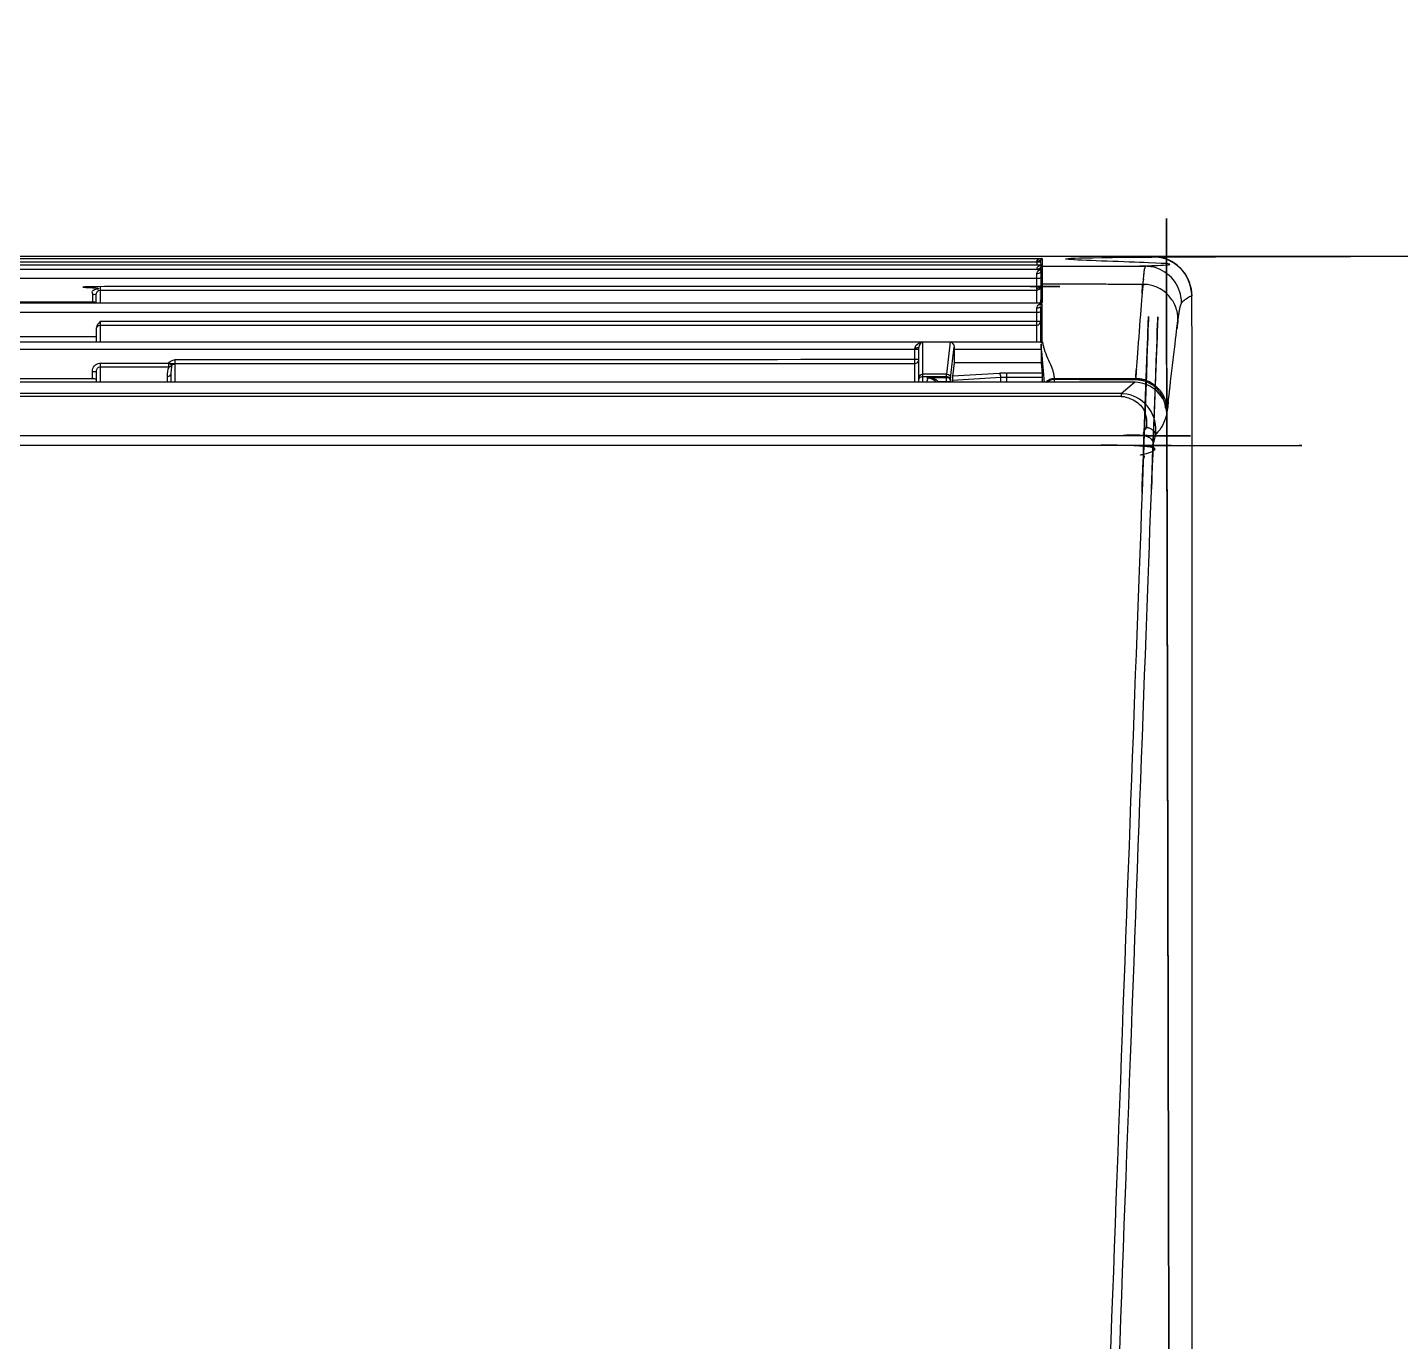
# Model space of a CAD drawing. Header units: millimetres. Extents: x 1291 to 5660, y 748 to 2981.
# Drawn here: x 5046.1 to 5220.9, y 2813.6 to 2980.9 of the extents above; entities that cross this region are included whole.
import ezdxf

# ---------------------------------------------------------------- set-up
doc = ezdxf.new("R2010")
doc.units = ezdxf.units.MM

msp = doc.modelspace()

# ---------------------------------------------------------------- linework, layer by layer
for p, q in [((5055.41, 2947.91), (5055.41, 2945.81)), ((5175.1, 2945.8), (4393.75, 2945.81)), ((5174.61, 2940.87), (5174.61, 2945.14)), ((5175.15, 2945.57), (5175.12, 2945.46)), ((5055.41, 2943.45), (5055.41, 2940.87)), ((5055.41, 2938.15), (5055.41, 2935.7))]:
    msp.add_line(p, q)
msp.add_lwpolyline([(5194.32, 2947.15), (5194.33, 2946.74), (5194.33, 2946.97, 0.38183), (5189.58, 2951.73), (5189.31, 2951.73), (5189.71, 2951.72, -0.362796)], format="xyb", close=True)
for points in [[(4393.51, 2950.14), (4393.51, 2951.49), (5175.31, 2951.49), (5175.31, 2945.89)], [(5175.31, 2950.62), (4393.56, 2950.64), (4393.54, 2950.64)], [(5174.61, 2950.1), (5174.61, 2950.11)], [(5174.92, 2950.54), (5174.92, 2950.54), (5174.93, 2950.54)], [(5174.94, 2950.55), (5174.94, 2950.55)], [(5174.98, 2950.57), (5174.99, 2950.59), (5175, 2950.59)], [(5175.01, 2950.59), (5175.01, 2950.6), (5175.02, 2950.6)], [(5175.02, 2950.6), (5175.03, 2950.61)], [(5175.09, 2950.63), (5175.1, 2950.63)], [(5175.12, 2950.47), (5175.12, 2950.46)], [(5175.13, 2950.5), (5175.13, 2950.49)], [(5175.15, 2951.38), (5175.14, 2951.37)], [(5175.15, 2950.11), (5175.14, 2950.11)], [(5175.15, 2951.4), (5175.15, 2951.39)], [(5175.16, 2950.63), (5175.15, 2950.63)], [(5175.16, 2950.54), (5175.15, 2950.53)], [(5175.15, 2950.09), (5175.16, 2950.08)], [(5175.17, 2951.42), (5175.17, 2951.41), (5175.16, 2951.41), (5175.16, 2951.4)], [(5175.17, 2949.99), (5175.17, 2949.98), (5175.16, 2949.98)], [(5175.18, 2951.43), (5175.17, 2951.43)], [(5175.18, 2950.07), (5175.19, 2950.06)], [(5175.24, 2950.12), (5175.24, 2950.12), (5175.2, 2950.02), (5175.19, 2950.02), (5175.19, 2950)], [(5175.19, 2950.09), (5175.2, 2950.09)], [(5175.19, 2950.05), (5175.2, 2950.05), (5175.2, 2950.02), (5175.21, 2950.03), (5175.22, 2950.04), (5175.24, 2950.05)], [(5175.23, 2950.09), (5175.24, 2950.08)], [(5175.24, 2950.13), (5175.24, 2950.13)], [(5175.27, 2950.13), (5175.27, 2950.13), (5175.27, 2950.13), (5175.26, 2950.12)], [(5175.26, 2950.05), (5175.28, 2950.06)], [(5175.27, 2951.49), (5175.31, 2951.49), (5175.3, 2951.49)], [(5175.29, 2950.64), (5175.29, 2950.65)], [(5175.29, 2950.06), (5175.31, 2950.06)], [(5188.36, 2950.28), (5188.35, 2950.27), (5188.35, 2950.23), (5188.34, 2950.21), (5188.34, 2950.2)], [(5188.34, 2950.18), (5188.34, 2950.16)], [(5188.37, 2950.32), (5188.37, 2950.31), (5188.36, 2950.29)], [(5188.4, 2950.42), (5188.4, 2950.41), (5188.4, 2950.41), (5188.39, 2950.38), (5188.39, 2950.38), (5188.38, 2950.37), (5188.38, 2950.36)], [(5188.42, 2950.45), (5188.42, 2950.45)], [(5174.61, 2945.81), (5174.61, 2949.53)], [(5175.13, 2949.89), (5175.12, 2949.88), (5175.12, 2949.86), (5175.11, 2949.77), (5175.12, 2949.81), (5175.12, 2947.98), (5175.13, 2945.85)], [(5175.11, 2949), (5175.12, 2949)], [(5175.16, 2949.97), (5175.15, 2949.96), (5175.15, 2949.95), (5175.14, 2949.94), (5175.14, 2949.93)], [(5054.41, 2946.89), (5054.41, 2945.96)], [(5194.41, 2751.44), (5194.41, 2938.96), (5194.33, 2946.74)], [(4393.67, 2940.87), (5175.3, 2940.86), (5175.31, 2940.85), (5175.31, 2945.7), (5175.31, 2945.7), (5175.3, 2945.71), (5175.29, 2945.71), (5175.29, 2945.72), (5175.28, 2945.72)], [(5174.94, 2945.81), (5174.98, 2945.84)], [(5174.94, 2945.65), (5174.94, 2945.65)], [(5174.98, 2945.68), (5174.96, 2945.68), (5174.96, 2945.67)], [(5174.99, 2945.69), (5174.98, 2945.69)], [(5175.08, 2945.8), (5175.08, 2945.81)], [(5175.1, 2945.81), (5175.08, 2945.81)], [(5175.15, 2945.82), (5175.13, 2945.82), (5175.12, 2945.81)], [(5175.13, 2945.49), (5175.12, 2945.47)], [(5175.13, 2945.52), (5175.13, 2945.51)], [(5175.14, 2945.78), (5175.15, 2945.77), (5175.15, 2945.76), (5175.16, 2945.76)], [(5175.15, 2945.56), (5175.15, 2945.55), (5175.14, 2945.53)], [(5175.16, 2945.6), (5175.16, 2945.58)], [(5175.17, 2945.75), (5175.17, 2945.75)], [(5175.19, 2945.65), (5175.19, 2945.64), (5175.17, 2945.63), (5175.17, 2945.62), (5175.17, 2945.61)], [(5175.18, 2945.84), (5175.19, 2945.85)], [(5175.19, 2945.87), (5175.19, 2945.87), (5175.31, 2945.9)], [(5175.2, 2945.87), (5175.2, 2945.85), (5175.19, 2945.85)], [(5175.23, 2945.75), (5175.21, 2945.75), (5175.2, 2945.76), (5175.19, 2945.76)], [(5175.26, 2945.9), (5175.24, 2945.89), (5175.23, 2945.89), (5175.21, 2945.88)], [(5175.24, 2945.74), (5175.24, 2945.75)], [(5175.09, 2944.68), (5175.1, 2944.69), (5175.11, 2944.69)], [(5175.11, 2944.7), (5175.12, 2944.7)], [(4409.33, 2939.94), (4409.36, 2939.94), (5159.38, 2939.93), (5159.41, 2939.94)], [(5159.11, 2935.7), (5159.11, 2940.04)], [(5159.23, 2939.93), (5159.26, 2939.93)], [(5159.47, 2939.94), (5159.49, 2939.94), (5159.52, 2939.94), (5159.54, 2939.95)], [(5159.59, 2939.95), (5159.6, 2939.96), (5159.61, 2939.96)], [(5159.61, 2935.7), (5159.61, 2940.14)], [(5163.6, 2940.88), (5163.14, 2936.76), (5160.12, 2936.76)], [(5163.64, 2936.24), (5164.08, 2940.22)], [(5164.08, 2939.91), (5175.15, 2939.91)], [(5175.16, 2940.63), (5175.15, 2940.63)], [(5175.16, 2940.66), (5175.16, 2940.66), (5175.16, 2940.65)], [(5175.2, 2940.73), (5175.19, 2940.73), (5175.19, 2940.73), (5175.19, 2940.71), (5175.18, 2940.71)], [(5175.18, 2940.71), (5175.18, 2940.7)], [(5175.21, 2940.74), (5175.2, 2940.74)], [(5175.22, 2940.77), (5175.22, 2940.77)], [(5175.26, 2940.81), (5175.26, 2940.81)], [(5175.3, 2940.84), (5175.3, 2940.84), (5175.29, 2940.84)], [(5175.33, 2940.85), (5175.31, 2940.85)], [(5175.15, 2938.18), (5175.3, 2936.85), (5175.3, 2936.78), (5175.3, 2936.74), (5175.3, 2935.7)], [(5054.85, 2936.12), (5054.88, 2936.11), (5054.89, 2936.1), (5054.9, 2936.09), (5054.91, 2936.08)], [(5054.91, 2937.11), (5054.91, 2935.7)], [(5163.63, 2935.74), (5163.62, 2935.95), (5163.63, 2935.99), (5163.63, 2936.17), (5163.64, 2936.19)], [(5163.63, 2936.12), (5163.63, 2936.14)], [(5175.3, 2936.88), (5170.75, 2936.88), (5170.74, 2936.38), (5170.74, 2935.7)], [(5176.84, 2936.3), (5176.84, 2936.29), (5176.84, 2935.7)], [(5176.84, 2936.26), (5176.85, 2936.25)], [(5187.31, 2936.21), (5187.33, 2936.21)], [(5185.37, 2934.26), (5185.37, 2933.9), (4383.46, 2933.9), (4383.46, 2934.26)], [(5162.1, 2935.77), (5162.09, 2935.77), (5162.05, 2935.74)], [(5162.13, 2935.75), (5162.12, 2935.75), (5162.12, 2935.75), (5162.12, 2935.76), (5162.1, 2935.76)], [(5162.14, 2935.74), (5162.13, 2935.74)], [(5175.3, 2935.89), (5175.3, 2935.96)], [(5175.91, 2935.74), (5175.91, 2935.74), (5175.93, 2935.75), (5175.93, 2935.76), (5175.94, 2935.76), (5175.95, 2935.77), (5175.96, 2935.78), (5175.96, 2935.79)], [(5185.37, 2934.27), (5187.05, 2935.71)], [(5191.17, 2931.6), (5191.16, 2931.59)], [(5191.16, 2931.57), (5191.16, 2931.57)], [(5191.18, 2932), (5191.17, 2932)], [(5191.2, 2932), (5191.19, 2932), (5191.18, 2932)], [(5191.64, 2734.22), (5191.21, 2932.01)]]:
    msp.add_lwpolyline(points)
for points in [[(5174.66, 2948.96, 0.04982), (5175.1, 2948.99), (5175.11, 2948.99)], [(5175.05, 2945.81, 0.186677), (5175.11, 2946.15), (5175.12, 2946.19)], [(5174.96, 2944.67), (5174.99, 2944.67, -0.05488), (5175.09, 2944.68)], [(5175.58, 2935.7), (5175.54, 2936.17, 0.002129), (5175.19, 2940.14), (5175.15, 2940.56), (5175.15, 2940.51), (5175.15, 2938.18), (5164.08, 2938.18), (5163.89, 2936.47), (5163.89, 2936.12), (5163.88, 2936.05)], [(4963.31, 2936.19), (5054.53, 2936.18), (5054.46, 2936.19), (5054.41, 2936.19), (5054.41, 2937.09), (5054.56, 2937.09, 0.008588), (5054.89, 2937.1), (5054.91, 2937.11)], [(5163.12, 2935.74), (5163.12, 2935.77), (5163.11, 2936.29), (5161.31, 2936.29), (5161.24, 2936.29, 0.019476), (5160.69, 2936.25), (5160.62, 2936.24), (5160.76, 2936.23), (5160.58, 2935.74)], [(5163.88, 2935.96), (5163.89, 2935.93), (5163.88, 2935.7), (5163.88, 2935.98), (5170.04, 2936.35), (5170.11, 2936.35, 0.000339), (5170.53, 2936.38), (5175.3, 2936.38)], [(5186.69, 2690.08), (5186.7, 2690.06), (5187.43, 2690.11, 0.33268), (5191.64, 2694.39), (5191.67, 2695.15), (5191.69, 2695.12), (5191.17, 2931.69)]]:
    msp.add_lwpolyline(points, format="xyb")
msp.add_arc((5175.32, 2949.95), 0.197, 90.5355, 127.4054)
for points, weights, knots in [([(5191.16, 2931.58), (5191.16, 2931.42), (5191.16, 2931.26), (5191.16, 2931.11), (5191.33, 2852.78), (5191.5, 2774.45), (5191.66, 2696.12), (5191.67, 2695.8), (5191.67, 2695.47), (5191.67, 2695.15), (5191.66, 2695.02), (5191.66, 2694.88), (5191.65, 2694.75), (5191.49, 2692.31), (5189.55, 2690.29), (5187.1, 2690.1), (5186.96, 2690.09), (5186.83, 2690.08), (5186.69, 2690.08), (5157.21, 2690.08), (5127.73, 2690.08), (5098.24, 2690.08), (5098.24, 2690.07), (5098.23, 2690.07), (5098.22, 2690.06)], [1, 1, 1, 1, 0.999999998341, 0.999999998341, 1, 1, 1, 1, 1, 1, 1, 1, 1, 1, 1, 1, 1, 1, 1, 1, 1, 1, 1], [0, 0, 0, 0, 1, 1, 1, 1.000141, 1.000141, 1.000141, 2.000141, 2.000141, 2.000141, 3.000141, 3.000141, 3.000141, 4.000141, 4.000141, 4.000141, 5.000141, 5.000141, 5.000141, 6.000141, 6.000141, 6.000141, 7.000141, 7.000141, 7.000141, 7.000141]), ([(4380.6, 2927.7), (4649.81, 2927.7), (4919.01, 2927.7), (5188.22, 2927.7), (5188.22, 2927.66), (5188.22, 2927.61), (5188.22, 2927.57), (5188.21, 2927.22), (5188.19, 2926.87), (5188.19, 2926.52), (5188.18, 2926.48), (5188.18, 2926.44), (5188.18, 2926.4), (5188.18, 2926.35), (5188.18, 2926.31), (5188.17, 2926.27), (5186.99, 2871.25), (5184.96, 2816.25), (5182.1, 2761.3), (5182.1, 2761.21), (5182.1, 2761.12), (5182.09, 2761.03), (5182.12, 2761.03), (5182.14, 2761.03), (5182.17, 2761.03), (5182.2, 2761.03), (5182.22, 2761.03), (5182.25, 2761.02), (5182.45, 2761.01), (5182.65, 2761), (5182.84, 2760.99), (5182.85, 2760.99), (5182.86, 2760.99), (5182.87, 2760.99), (5182.88, 2760.99), (5182.9, 2760.99), (5182.91, 2760.99), (5183.01, 2760.98), (5183.11, 2760.97), (5183.2, 2760.97)], [1, 1, 1, 1, 1, 1, 1, 0.999991239231, 0.999991239231, 1, 1, 1, 1, 1, 1, 1, 0.999923277924, 0.999923277924, 1, 1, 1, 1, 1, 1, 1, 1, 1, 1, 0.999890487899, 0.999890487899, 1, 1, 1, 1, 1, 1, 1, 1, 1, 1], [0, 0, 0, 0, 1, 1, 1, 2, 2, 2, 2.010253, 2.010253, 2.010253, 3.010253, 3.010253, 3.010253, 4.010253, 4.010253, 4.010253, 4.040596, 4.040596, 4.040596, 5.040596, 5.040596, 5.040596, 6.040596, 6.040596, 6.040596, 7.040596, 7.040596, 7.040596, 7.076848, 7.076848, 7.076848, 8.076848, 8.076848, 8.076848, 9.076848, 9.076848, 9.076848, 10.076848, 10.076848, 10.076848, 10.076848]), ([(5174.34, 2750.23), (5177.96, 2750.22), (5181.27, 2754.03), (5181.86, 2757.33), (5181.87, 2757.46), (5181.88, 2757.58), (5181.9, 2757.71), (5181.91, 2757.71), (5181.92, 2757.7), (5181.93, 2757.7), (5181.94, 2757.7), (5181.96, 2757.7), (5181.97, 2757.7), (5182.19, 2757.69), (5182.4, 2757.68), (5182.62, 2757.65), (5182.63, 2757.65), (5182.64, 2757.65), (5182.65, 2757.65), (5182.66, 2757.65), (5182.67, 2757.65), (5182.68, 2757.65), (5182.69, 2757.65), (5182.7, 2757.64), (5182.71, 2757.64), (5182.76, 2757.64), (5182.83, 2757.63), (5182.87, 2757.62), (5182.88, 2757.62), (5182.89, 2757.62), (5182.9, 2757.62), (5182.9, 2757.62), (5182.91, 2757.62), (5182.92, 2757.62), (5182.96, 2757.61), (5183, 2757.6), (5183.04, 2757.6), (5183.04, 2757.6), (5183.04, 2757.59), (5183.04, 2757.59), (5183.05, 2757.59), (5183.05, 2757.59), (5183.05, 2757.59), (5183.06, 2757.59), (5183.06, 2757.59), (5183.07, 2757.59), (5183.07, 2757.7), (5183.07, 2757.81), (5183.08, 2757.92), (5183.14, 2758.83), (5183.18, 2759.73), (5183.23, 2760.63), (5183.22, 2760.75), (5183.21, 2760.86), (5183.2, 2760.97), (5183.21, 2760.97), (5183.21, 2760.97), (5183.22, 2760.97), (5183.23, 2760.97), (5183.25, 2760.97), (5183.26, 2760.97), (5183.26, 2761.06), (5183.27, 2761.14), (5183.27, 2761.23), (5186.15, 2816.16), (5188.18, 2871.12), (5189.36, 2926.12), (5189.36, 2926.2), (5189.37, 2926.29), (5189.37, 2926.37), (5189.38, 2926.72), (5189.38, 2927.07), (5189.4, 2927.41), (5189.4, 2927.46), (5189.4, 2927.5), (5189.4, 2927.55)], [1, 1, 1, 1, 1, 1, 1, 1, 1, 1, 1, 1, 1, 0.999598038039, 0.999598038039, 1, 1, 1, 1, 1, 1, 1, 1, 1, 1, 1, 1, 1, 1, 1, 1, 1, 1, 1, 0.999975945873, 0.999975945873, 1, 1, 1, 1, 1, 1, 1, 1, 1, 1, 1, 1, 1, 1, 1, 1, 1, 1, 1, 1, 1, 1, 1, 1, 1, 1, 1, 1, 0.999921138537, 0.999921138537, 1, 1, 1, 1, 1, 1, 1, 1, 1, 1], [0, 0, 0, 0, 1, 1, 1, 2, 2, 2, 3, 3, 3, 4, 4, 4, 4.069455, 4.069455, 4.069455, 5.069455, 5.069455, 5.069455, 6.069455, 6.069455, 6.069455, 7.069455, 7.069455, 7.069455, 8.069455, 8.069455, 8.069455, 9.069455, 9.069455, 9.069455, 10.069455, 10.069455, 10.069455, 10.086445, 10.086445, 10.086445, 11.086445, 11.086445, 11.086445, 12.086445, 12.086445, 12.086445, 13.086445, 13.086445, 13.086445, 14.086445, 14.086445, 14.086445, 15.086445, 15.086445, 15.086445, 16.086445, 16.086445, 16.086445, 17.086445, 17.086445, 17.086445, 18.086445, 18.086445, 18.086445, 19.086445, 19.086445, 19.086445, 19.117208, 19.117208, 19.117208, 20.117208, 20.117208, 20.117208, 21.117208, 21.117208, 21.117208, 22.117208, 22.117208, 22.117208, 22.117208]), ([(5194.33, 2946.74), (5194.29, 2946.72), (5194.25, 2946.69), (5194.2, 2946.67), (5193.84, 2946.46), (5193.47, 2946.25), (5193.17, 2945.96), (5193.11, 2945.89), (5193.05, 2945.83), (5192.99, 2945.76), (5193, 2945.79), (5193.02, 2945.81), (5193.03, 2945.83), (5193.03, 2945.97), (5193.02, 2946.11), (5193.02, 2946.25), (5192.82, 2948.58), (5191.18, 2950.23), (5188.85, 2950.45), (5188.71, 2950.46), (5188.58, 2950.47), (5188.44, 2950.48), (5188.48, 2950.52), (5188.52, 2950.56), (5188.56, 2950.6), (5188.83, 2950.91), (5189.06, 2951.24), (5189.24, 2951.61), (5189.27, 2951.65), (5189.29, 2951.69), (5189.31, 2951.73), (4919.38, 2951.73), (4649.45, 2951.73), (4379.51, 2951.73), (4379.53, 2951.69), (4379.56, 2951.65), (4379.58, 2951.61), (4379.78, 2951.24), (4379.98, 2950.92), (4380.26, 2950.6), (4380.3, 2950.56), (4380.34, 2950.52), (4380.39, 2950.48), (4384.76, 2950.48), (4389.13, 2950.48), (4393.51, 2950.48)], [1, 1, 1, 1, 1, 1, 1, 1, 1, 1, 1, 1, 1, 1, 1, 1, 0.845425454108, 0.845425454108, 1, 1, 1, 1, 1, 1, 1, 0.993778712451, 0.993778712451, 1, 1, 1, 1, 1, 1, 1, 1, 1, 1, 1, 1, 1, 1, 1, 1, 1, 1, 1], [0, 0, 0, 0, 1, 1, 1, 2, 2, 2, 3, 3, 3, 4, 4, 4, 5, 5, 5, 6.389736, 6.389736, 6.389736, 7.389736, 7.389736, 7.389736, 8.389736, 8.389736, 8.389736, 8.663181, 8.663181, 8.663181, 9.663181, 9.663181, 9.663181, 10.663181, 10.663181, 10.663181, 11.663181, 11.663181, 11.663181, 12.663181, 12.663181, 12.663181, 13.663181, 13.663181, 13.663181, 14.663181, 14.663181, 14.663181, 14.663181]), ([(5188.13, 2948.2), (5188.14, 2948.21), (5188.14, 2948.22), (5188.14, 2948.23), (5188.14, 2948.24), (5188.14, 2948.25), (5188.14, 2948.27), (5188.17, 2948.44), (5188.18, 2948.62), (5188.19, 2948.8), (5188.2, 2948.81), (5188.2, 2948.83), (5188.2, 2948.84), (5188.22, 2949.04), (5188.24, 2949.24), (5188.25, 2949.45), (5188.25, 2949.45), (5188.26, 2949.46), (5188.26, 2949.46), (5188.26, 2949.48), (5188.26, 2949.5), (5188.26, 2949.51), (5188.26, 2949.52), (5188.26, 2949.53), (5188.26, 2949.53), (5188.26, 2949.54), (5188.27, 2949.55), (5188.27, 2949.56), (5188.29, 2949.74), (5188.3, 2949.94), (5188.33, 2950.12), (5188.33, 2950.13), (5188.33, 2950.14), (5188.33, 2950.14)], [1, 1, 1, 1, 1, 1, 1, 1, 1, 1, 1, 1, 1, 0.99989925346, 0.99989925346, 1, 1, 1, 1, 1, 1, 1, 1, 1, 1, 1, 1, 1, 1, 1, 1, 1, 1, 1], [0, 0, 0, 0, 1, 1, 1, 2, 2, 2, 3, 3, 3, 4, 4, 4, 4.034771, 4.034771, 4.034771, 5.034771, 5.034771, 5.034771, 6.034771, 6.034771, 6.034771, 7.034771, 7.034771, 7.034771, 8.034771, 8.034771, 8.034771, 9.034771, 9.034771, 9.034771, 10.034771, 10.034771, 10.034771, 10.034771]), ([(5188.13, 2948.18), (5188.09, 2947.78), (5188.05, 2947.39), (5188, 2946.99), (5187.69, 2943.8), (5187.45, 2940.61), (5187.28, 2937.41), (5187.26, 2937.01), (5187.24, 2936.61), (5187.21, 2936.21), (5187.21, 2936.16), (5187.21, 2936.11), (5187.21, 2936.07), (5187.26, 2936.06), (5187.3, 2936.06), (5187.35, 2936.06), (5189.07, 2936), (5190.46, 2934.72), (5190.87, 2933.09), (5190.88, 2933.05), (5190.89, 2933.01), (5190.9, 2932.97)], [1, 1, 1, 1, 0.999839849124, 0.999839849124, 1, 1, 1, 1, 1, 1, 1, 1, 1, 1, 1, 1, 1, 1, 1, 1], [0, 0, 0, 0, 1, 1, 1, 1.043839, 1.043839, 1.043839, 2.043839, 2.043839, 2.043839, 3.043839, 3.043839, 3.043839, 4.043839, 4.043839, 4.043839, 5.043839, 5.043839, 5.043839, 6.043839, 6.043839, 6.043839, 6.043839]), ([(5174.61, 2947.45), (5174.64, 2947.45), (5174.67, 2947.46), (5174.69, 2947.46), (5174.91, 2947.5), (5175.07, 2947.67), (5175.11, 2947.88), (5175.11, 2947.91), (5175.11, 2947.93), (5175.12, 2947.96), (5175.11, 2947.96), (5175.11, 2947.95), (5175.11, 2947.95), (5175.11, 2947.95), (5175.1, 2947.95), (5175.09, 2947.95), (5174.98, 2947.92), (5174.81, 2947.91), (5174.69, 2947.92), (5174.67, 2947.92), (5174.64, 2947.91), (5174.61, 2947.91), (5134.85, 2947.91), (5095.09, 2947.91), (5055.33, 2947.91), (5054.8, 2947.86), (5054.43, 2947.47), (5054.41, 2946.94)], [1, 1, 1, 1, 1, 1, 1, 1, 1, 1, 1, 1, 1, 1, 1, 1, 1, 1, 1, 1, 1, 1, 1, 1, 1, 0.835004294198, 0.835004294198, 1], [0, 0, 0, 0, 1, 1, 1, 2, 2, 2, 3, 3, 3, 4, 4, 4, 5, 5, 5, 6, 6, 6, 7, 7, 7, 8, 8, 8, 9.437873, 9.437873, 9.437873, 9.437873]), ([(5192.99, 2945.76), (5192.76, 2945.29), (5192.71, 2944.61), (5192.62, 2944.1), (5192.61, 2943.98), (5192.59, 2943.86), (5192.58, 2943.75), (5192.58, 2943.88), (5192.57, 2944.01), (5192.57, 2944.14), (5192.35, 2946.37), (5190.76, 2947.96), (5188.53, 2948.17), (5188.4, 2948.17), (5188.27, 2948.18), (5188.13, 2948.18), (5183.85, 2948.18), (5179.57, 2948.19), (5175.29, 2948.19), (5175.2, 2948.18), (5175.13, 2948.1), (5175.12, 2948.02)], [1, 1, 1, 1, 1, 1, 1, 1, 1, 1, 0.847479835049, 0.847479835049, 1, 1, 1, 1, 1, 1, 1, 1, 1, 1], [0, 0, 0, 0, 1, 1, 1, 2, 2, 2, 3, 3, 3, 4.380083, 4.380083, 4.380083, 5.380083, 5.380083, 5.380083, 6.380083, 6.380083, 6.380083, 7.380083, 7.380083, 7.380083, 7.380083]), ([(5188.37, 2936.03), (5188.38, 2936.03), (5188.38, 2936.03), (5188.39, 2936.02), (5188.4, 2936.02), (5188.4, 2936.02), (5188.41, 2936.02), (5188.59, 2935.96), (5188.76, 2935.89), (5188.93, 2935.8), (5188.95, 2935.79), (5188.97, 2935.78), (5188.99, 2935.77), (5189.01, 2935.76), (5189.03, 2935.75), (5189.04, 2935.74), (5189.06, 2935.73), (5189.08, 2935.72), (5189.1, 2935.71), (5189.12, 2935.7), (5189.14, 2935.68), (5189.16, 2935.67), (5190.11, 2935.12), (5190.83, 2934.11), (5191.07, 2933.05), (5191.07, 2933.03), (5191.08, 2933.02), (5191.08, 2933), (5191.08, 2932.99), (5191.09, 2932.97), (5191.09, 2932.96), (5191.09, 2932.96), (5191.09, 2932.97), (5191.09, 2932.97), (5191.09, 2932.97), (5191.08, 2932.97), (5191.08, 2932.98), (5191.01, 2932.99), (5191, 2932.98), (5190.93, 2932.98), (5190.92, 2932.97), (5190.91, 2932.97), (5190.9, 2932.97), (5190.9, 2932.95), (5190.91, 2932.93), (5190.92, 2932.91), (5190.93, 2932.75), (5190.97, 2932.58), (5190.97, 2932.43), (5190.98, 2932.41), (5190.98, 2932.39), (5190.99, 2932.37), (5190.99, 2932.37), (5191, 2932.37), (5191.01, 2932.37), (5191.02, 2932.38), (5191.03, 2932.38), (5191.04, 2932.38), (5191.1, 2932.38), (5191.11, 2932.39), (5191.16, 2932.4), (5191.17, 2932.4), (5191.17, 2932.41), (5191.18, 2932.41), (5191.18, 2932.41), (5191.18, 2932.41), (5191.18, 2932.42), (5191.18, 2932.42), (5191.18, 2932.42), (5191.18, 2932.42), (5191.18, 2932.4), (5191.18, 2932.39), (5191.18, 2932.37), (5191.2, 2932.3), (5191.19, 2932.17), (5191.21, 2932.09), (5191.21, 2932.06), (5191.21, 2932.03), (5191.21, 2932.01), (5191.25, 2932.39), (5191.3, 2932.78), (5191.34, 2933.16), (5191.72, 2936.28), (5192.09, 2939.41), (5192.44, 2942.53), (5192.49, 2942.94), (5192.54, 2943.34), (5192.58, 2943.75)], [1, 1, 1, 1, 1, 1, 1, 0.997635911502, 0.997635911502, 1, 1, 1, 1, 1, 1, 1, 1, 1, 1, 1, 1, 1, 1, 1, 1, 1, 1, 1, 1, 1, 1, 1, 1, 1, 1, 1, 1, 1, 1, 1, 1, 1, 1, 1, 1, 1, 1, 1, 1, 1, 1, 1, 1, 1, 1, 1, 1, 1, 1, 1, 1, 1, 1, 1, 1, 1, 1, 1, 1, 1, 1, 1, 1, 1, 1, 1, 1, 1, 1, 1, 1, 1, 0.999994283415, 0.999994283415, 1, 1, 1, 1], [0, 0, 0, 0, 1, 1, 1, 2, 2, 2, 2.168481, 2.168481, 2.168481, 3.168481, 3.168481, 3.168481, 4.168481, 4.168481, 4.168481, 5.168481, 5.168481, 5.168481, 6.168481, 6.168481, 6.168481, 7.168481, 7.168481, 7.168481, 8.168481, 8.168481, 8.168481, 9.168481, 9.168481, 9.168481, 10.168481, 10.168481, 10.168481, 11.168481, 11.168481, 11.168481, 12.168481, 12.168481, 12.168481, 13.168481, 13.168481, 13.168481, 14.168481, 14.168481, 14.168481, 15.168481, 15.168481, 15.168481, 16.168481, 16.168481, 16.168481, 17.168481, 17.168481, 17.168481, 18.168481, 18.168481, 18.168481, 19.168481, 19.168481, 19.168481, 20.168481, 20.168481, 20.168481, 21.168481, 21.168481, 21.168481, 22.168481, 22.168481, 22.168481, 23.168481, 23.168481, 23.168481, 24.168481, 24.168481, 24.168481, 25.168481, 25.168481, 25.168481, 26.168481, 26.168481, 26.168481, 26.176763, 26.176763, 26.176763, 27.176763, 27.176763, 27.176763, 27.176763]), ([(5064.15, 2937.69), (5064.27, 2937.69), (5064.41, 2937.76), (5064.48, 2937.84), (5064.49, 2937.86), (5064.5, 2937.87), (5064.52, 2937.88), (5064.51, 2937.88), (5064.51, 2937.88), (5064.5, 2937.88), (5064.59, 2938), (5064.72, 2938.07), (5064.87, 2938.1), (5096.28, 2938.1), (5127.7, 2938.1), (5159.11, 2938.1)], [1, 1, 1, 1, 1, 1, 1, 1, 1, 1, 0.953618694555, 0.953618694555, 1, 1, 1, 1], [0, 0, 0, 0, 1, 1, 1, 2, 2, 2, 3, 3, 3, 3.750434, 3.750434, 3.750434, 4.750434, 4.750434, 4.750434, 4.750434]), ([(5176.85, 2936.21), (5180.38, 2936.21), (5183.9, 2936.21), (5187.43, 2936.21), (5187.53, 2936.2), (5187.62, 2936.19), (5187.72, 2936.18), (5187.72, 2936.18), (5187.73, 2936.18), (5187.74, 2936.18), (5187.74, 2936.18), (5187.75, 2936.17), (5187.76, 2936.17), (5187.84, 2936.16), (5187.97, 2936.14), (5188.03, 2936.12), (5188.14, 2936.1), (5188.25, 2936.07), (5188.35, 2936.04), (5188.28, 2936.06), (5188.32, 2936.03), (5188.26, 2936.07)], [1, 1, 1, 1, 1, 1, 1, 1, 1, 1, 1, 1, 1, 1, 1, 1, 0.998744975924, 0.998744975924, 1, 1, 1, 1], [0, 0, 0, 0, 1, 1, 1, 2, 2, 2, 3, 3, 3, 4, 4, 4, 5, 5, 5, 5.12274, 5.12274, 5.12274, 6.12274, 6.12274, 6.12274, 6.12274]), ([(5185.37, 2933.9), (5185.44, 2933.9), (5185.51, 2933.89), (5185.58, 2933.89), (5187.38, 2933.76), (5188.78, 2932.12), (5188.59, 2930.32), (5188.58, 2930.21), (5188.56, 2930.11), (5188.55, 2930), (5188.54, 2929.96), (5188.53, 2929.93), (5188.52, 2929.89), (5188.45, 2929.59), (5188.37, 2929.29), (5188.3, 2929), (5188.29, 2928.96), (5188.28, 2928.92), (5188.28, 2928.89), (4919.03, 2928.89), (4649.79, 2928.89), (4380.54, 2928.89), (4380.54, 2928.92), (4380.53, 2928.96), (4380.52, 2929), (4380.45, 2929.3), (4380.38, 2929.59), (4380.3, 2929.89), (4380.3, 2929.93), (4380.29, 2929.96), (4380.28, 2930)], [1, 1, 1, 1, 1, 1, 1, 1, 1, 1, 1, 1, 1, 0.999988590276, 0.999988590276, 1, 1, 1, 1, 1, 1, 1, 1, 1, 1, 0.999879806573, 0.999879806573, 1, 1, 1, 1], [0, 0, 0, 0, 1, 1, 1, 2, 2, 2, 3, 3, 3, 4, 4, 4, 4.011701, 4.011701, 4.011701, 5.011701, 5.011701, 5.011701, 6.011701, 6.011701, 6.011701, 7.011701, 7.011701, 7.011701, 7.04968, 7.04968, 7.04968, 8.04968, 8.04968, 8.04968, 8.04968]), ([(5188.59, 2929.99), (5189.03, 2929.93), (5189.59, 2929.61), (5189.7, 2929.16), (5189.71, 2929.13), (5189.71, 2929.1), (5189.72, 2929.07), (5189.71, 2929.03), (5189.7, 2929), (5189.69, 2928.96), (5189.61, 2928.67), (5189.55, 2928.39), (5189.48, 2928.11), (5189.47, 2928.07), (5189.46, 2928.03), (5189.45, 2928), (5189.45, 2928.04), (5189.44, 2928.07), (5189.43, 2928.11), (5189.29, 2928.51), (5188.83, 2928.78), (5188.44, 2928.86), (5188.39, 2928.87), (5188.33, 2928.88), (5188.28, 2928.89), (5188.28, 2928.87), (5188.28, 2928.85), (5188.27, 2928.83), (5188.25, 2928.48), (5188.23, 2928.12), (5188.22, 2927.77), (5188.22, 2927.74), (5188.22, 2927.72), (5188.22, 2927.7), (5188.28, 2927.7), (5188.33, 2927.69), (5188.38, 2927.69), (5188.69, 2927.67), (5189.07, 2927.64), (5189.36, 2927.56), (5189.38, 2927.56), (5189.39, 2927.55), (5189.4, 2927.55), (5189.4, 2927.56), (5189.4, 2927.58), (5189.4, 2927.6), (5189.4, 2927.72), (5189.43, 2927.84), (5189.45, 2927.96), (5189.45, 2927.97), (5189.45, 2927.98), (5189.45, 2928)], [1, 1, 1, 1, 1, 1, 1, 1, 1, 1, 1, 1, 1, 1, 1, 1, 1, 1, 1, 1, 1, 1, 1, 1, 1, 1, 1, 1, 0.999778123455, 0.999778123455, 1, 1, 1, 1, 1, 1, 1, 1, 1, 1, 1, 1, 1, 1, 1, 1, 1, 1, 1, 1, 1, 1], [0, 0, 0, 0, 1, 1, 1, 2, 2, 2, 3, 3, 3, 4, 4, 4, 5, 5, 5, 6, 6, 6, 7, 7, 7, 8, 8, 8, 9, 9, 9, 9.051601, 9.051601, 9.051601, 10.051601, 10.051601, 10.051601, 11.051601, 11.051601, 11.051601, 12.051601, 12.051601, 12.051601, 13.051601, 13.051601, 13.051601, 14.051601, 14.051601, 14.051601, 15.051601, 15.051601, 15.051601, 16.051601, 16.051601, 16.051601, 16.051601])]:
    msp.add_rational_spline(points, weights, degree=3, knots=knots)
for points, knots in [([(4393.59, 2950.08), (4393.59, 2950.08), (4393.6, 2950.09), (4393.6, 2950.09), (4393.63, 2950.09), (4393.65, 2950.1), (4393.68, 2950.1), (4393.68, 2950.1), (4393.69, 2950.1), (4393.69, 2950.1), (4654.17, 2950.1), (4914.64, 2950.1), (5175.12, 2950.1), (5175.15, 2950.11), (5175.18, 2950.12), (5175.22, 2950.13), (5175.19, 2950.11), (5175.2, 2950.13), (5175.16, 2950.11), (5175.2, 2950.12), (5175.25, 2950.13), (5175.3, 2950.13), (5175.3, 2950.14), (5175.3, 2950.14), (5175.3, 2950.14), (5175.31, 2950.14), (5175.31, 2950.14), (5175.31, 2950.14)], [0, 0, 0, 0, 1, 1, 1, 2, 2, 2, 3, 3, 3, 4, 4, 4, 5, 5, 5, 6, 6, 6, 7, 7, 7, 8, 8, 8, 9, 9, 9, 9]), ([(4393.71, 2951.08), (4393.71, 2951.07), (4393.71, 2951.07), (4393.71, 2951.07), (4393.8, 2951.03), (4394.03, 2951.04), (4394.13, 2951.03), (4654.29, 2951.03), (4914.45, 2951.03), (5174.61, 2951.03)], [0, 0, 0, 0, 1, 1, 1, 2, 2, 2, 3, 3, 3, 3]), ([(5174.61, 2951.14), (5174.62, 2951.15), (5174.62, 2951.15), (5174.62, 2951.15), (5174.62, 2951.2), (5174.68, 2951.29), (5174.72, 2951.31), (5174.72, 2951.31), (5174.72, 2951.32), (5174.72, 2951.32), (5174.73, 2951.32), (5174.73, 2951.33), (5174.74, 2951.33), (5174.88, 2951.43), (5175.06, 2951.47), (5175.23, 2951.49)], [0, 0, 0, 0, 1, 1, 1, 2, 2, 2, 3, 3, 3, 4, 4, 4, 5, 5, 5, 5]), ([(5175.17, 2950.56), (5175.15, 2950.8), (5175.14, 2951.04), (5175.12, 2951.28), (5175.11, 2951.27), (5175.11, 2951.26), (5175.11, 2951.25), (5175.05, 2951.16), (5174.8, 2951.14), (5174.69, 2951.13), (5174.67, 2951.13), (5174.64, 2951.13), (5174.61, 2951.13), (5174.61, 2950.97), (5174.61, 2950.8), (5174.61, 2950.63)], [0, 0, 0, 0, 1, 1, 1, 2, 2, 2, 3, 3, 3, 4, 4, 4, 5, 5, 5, 5]), ([(5174.61, 2950.11), (5174.62, 2950.12), (5174.62, 2950.13), (5174.62, 2950.14), (5174.63, 2950.3), (5174.75, 2950.43), (5174.88, 2950.51), (5174.88, 2950.52), (5174.89, 2950.52), (5174.9, 2950.53)], [0, 0, 0, 0, 1, 1, 1, 2, 2, 2, 3, 3, 3, 3]), ([(5175.11, 2949.77), (5175.06, 2949.62), (5174.84, 2949.54), (5174.69, 2949.53), (5174.67, 2949.53), (5174.64, 2949.53), (5174.61, 2949.53), (5174.62, 2949.54), (5174.62, 2949.55), (5174.62, 2949.56), (5174.63, 2949.72), (5174.75, 2949.88), (5174.88, 2949.96), (5174.88, 2949.96), (5174.89, 2949.97), (5174.9, 2949.98)], [0, 0, 0, 0, 1, 1, 1, 2, 2, 2, 3, 3, 3, 4, 4, 4, 5, 5, 5, 5]), ([(5174.69, 2951.03), (5174.8, 2951.04), (5175.02, 2951.03), (5175.11, 2951.07), (5175.11, 2951.07), (5175.11, 2951.07), (5175.12, 2951.08)], [0, 0, 0, 0, 1, 1, 1, 2, 2, 2, 2]), ([(5175.12, 2950.11), (5175.12, 2950.21), (5175.12, 2950.31), (5175.12, 2950.41), (5175.11, 2950.39), (5175.11, 2950.38), (5175.11, 2950.36), (5175.05, 2950.19), (5174.85, 2950.13), (5174.69, 2950.11)], [0, 0, 0, 0, 1, 1, 1, 2, 2, 2, 3, 3, 3, 3]), ([(5175.2, 2950.58), (5175.19, 2950.57), (5175.18, 2950.57), (5175.17, 2950.56), (5175.11, 2950.53), (5175, 2950.49), (5174.93, 2950.52), (5174.92, 2950.52), (5174.91, 2950.53), (5174.9, 2950.53), (5174.9, 2950.53), (5174.91, 2950.53), (5174.91, 2950.53)], [0, 0, 0, 0, 1, 1, 1, 2, 2, 2, 3, 3, 3, 4, 4, 4, 4]), ([(5175.2, 2950.02), (5175.19, 2950.01), (5175.18, 2950.01), (5175.17, 2950), (5175.12, 2949.97), (5174.99, 2949.95), (5174.93, 2949.97), (5174.92, 2949.97), (5174.91, 2949.97), (5174.9, 2949.98), (5174.9, 2949.98), (5174.91, 2949.98), (5174.91, 2949.98), (5174.92, 2949.99), (5174.96, 2950.01), (5174.96, 2950.02), (5174.97, 2950.02), (5174.97, 2950.02), (5174.98, 2950.02), (5174.98, 2950.03), (5174.98, 2950.03), (5174.98, 2950.03), (5174.98, 2950.04), (5174.98, 2950.04), (5174.99, 2950.04), (5174.99, 2950.04), (5174.99, 2950.04), (5174.99, 2950.04), (5174.99, 2950.04), (5174.99, 2950.04), (5174.99, 2950.05), (5175, 2950.05), (5175, 2950.05), (5175, 2950.05), (5175, 2950.05), (5175.01, 2950.05), (5175.01, 2950.05), (5175.01, 2950.05), (5175.01, 2950.05), (5175.01, 2950.05)], [0, 0, 0, 0, 1, 1, 1, 2, 2, 2, 3, 3, 3, 4, 4, 4, 5, 5, 5, 6, 6, 6, 7, 7, 7, 8, 8, 8, 9, 9, 9, 10, 10, 10, 11, 11, 11, 12, 12, 12, 13, 13, 13, 13]), ([(5175.02, 2950.06), (5175.04, 2950.08), (5175.08, 2950.09), (5175.11, 2950.1), (5175.11, 2950.11), (5175.11, 2950.11), (5175.11, 2950.11)], [0, 0, 0, 0, 1, 1, 1, 2, 2, 2, 2]), ([(5175.12, 2950.63), (5175.12, 2950.63), (5175.12, 2950.63), (5175.12, 2950.63), (5175.16, 2950.63), (5175.13, 2950.63), (5175.16, 2950.62)], [0, 0, 0, 0, 1, 1, 1, 2, 2, 2, 2]), ([(5175.12, 2950.3), (5175.14, 2950.41), (5175.19, 2950.45), (5175.29, 2950.48), (5179.67, 2950.48), (5184.05, 2950.48), (5188.44, 2950.48)], [0, 0, 0, 0, 1, 1, 1, 2, 2, 2, 2]), ([(5175.21, 2950.12), (5175.19, 2950.11), (5175.17, 2950.11), (5175.15, 2950.11), (5175.14, 2950.11), (5175.13, 2950.11), (5175.13, 2950.1), (5175.13, 2950.1), (5175.14, 2950.1), (5175.15, 2950.1)], [0, 0, 0, 0, 1, 1, 1, 2, 2, 2, 3, 3, 3, 3]), ([(5175.29, 2951.49), (5175.27, 2951.49), (5175.26, 2951.48), (5175.23, 2951.47), (5175.23, 2951.47), (5175.22, 2951.47), (5175.22, 2951.46), (5175.21, 2951.46), (5175.2, 2951.45), (5175.2, 2951.44), (5175.19, 2951.44), (5175.19, 2951.44), (5175.19, 2951.44)], [0, 0, 0, 0, 1, 1, 1, 2, 2, 2, 3, 3, 3, 4, 4, 4, 4]), ([(5175.29, 2950.62), (5175.25, 2950.6), (5175.23, 2950.62), (5175.21, 2950.59), (5175.21, 2950.59), (5175.2, 2950.59), (5175.2, 2950.58), (5175.19, 2950.58), (5175.19, 2950.58), (5175.19, 2950.58)], [0, 0, 0, 0, 1, 1, 1, 2, 2, 2, 3, 3, 3, 3]), ([(5175.24, 2950.08), (5175.27, 2950.08), (5175.29, 2950.07), (5175.3, 2950.07), (5175.31, 2950.07), (5175.31, 2950.07), (5175.31, 2950.07)], [0, 0, 0, 0, 1, 1, 1, 2, 2, 2, 2]), ([(4393.71, 2949), (4393.71, 2949), (4393.71, 2949), (4393.71, 2949), (4393.71, 2948.99), (4393.71, 2948.99), (4393.71, 2948.99), (4393.72, 2948.99), (4393.72, 2948.99), (4393.72, 2948.99), (4393.73, 2948.99), (4393.73, 2948.99), (4393.73, 2948.98), (4393.78, 2948.98), (4393.79, 2948.98), (4393.83, 2948.97), (4393.84, 2948.97), (4393.85, 2948.97), (4393.86, 2948.97), (4393.87, 2948.97), (4393.87, 2948.97), (4393.88, 2948.97), (4393.96, 2948.96), (4394.05, 2948.95), (4394.13, 2948.96), (4654.29, 2948.96), (4914.45, 2948.96), (5174.61, 2948.96)], [0, 0, 0, 0, 1, 1, 1, 2, 2, 2, 3, 3, 3, 4, 4, 4, 5, 5, 5, 6, 6, 6, 7, 7, 7, 8, 8, 8, 9, 9, 9, 9]), ([(5054.91, 2945.81), (5054.91, 2946.18), (5054.91, 2946.56), (5054.91, 2946.94), (5054.91, 2946.95), (5054.91, 2946.96), (5054.92, 2946.98), (5054.93, 2947.22), (5055.13, 2947.44), (5055.37, 2947.45), (5095.12, 2947.45), (5134.87, 2947.45), (5174.61, 2947.45)], [0, 0, 0, 0, 1, 1, 1, 2, 2, 2, 3, 3, 3, 4, 4, 4, 4]), ([(5054.56, 2946.9), (5054.68, 2946.91), (5054.78, 2946.91), (5054.89, 2946.93), (5054.9, 2946.93), (5054.91, 2946.93), (5054.91, 2946.93)], [0, 0, 0, 0, 1, 1, 1, 2, 2, 2, 2]), ([(5174.61, 2947.69), (5174.64, 2947.69), (5174.66, 2947.69), (5174.68, 2947.69), (5174.74, 2947.7), (5175.02, 2947.71), (5174.99, 2947.81), (5174.98, 2947.82), (5174.97, 2947.83), (5174.96, 2947.84)], [0, 0, 0, 0, 1, 1, 1, 2, 2, 2, 3, 3, 3, 3]), ([(4962.44, 2945.92), (4962.45, 2945.92), (4962.45, 2945.92), (4962.46, 2945.92), (4962.47, 2945.92), (4962.47, 2945.93), (4962.48, 2945.93), (4962.49, 2945.93), (4962.49, 2945.93), (4962.5, 2945.93), (4962.51, 2945.93), (4962.52, 2945.93), (4962.53, 2945.93), (4962.71, 2945.95), (4962.9, 2945.95), (4963.08, 2945.96), (4993.56, 2945.96), (5024.05, 2945.96), (5054.53, 2945.96), (5054.65, 2945.95), (5054.79, 2945.95), (5054.9, 2945.93), (5054.9, 2945.93), (5054.91, 2945.93), (5054.91, 2945.93)], [0, 0, 0, 0, 1, 1, 1, 2, 2, 2, 3, 3, 3, 4, 4, 4, 5, 5, 5, 6, 6, 6, 7, 7, 7, 8, 8, 8, 8]), ([(5175.12, 2940.87), (5175.12, 2942.37), (5175.12, 2943.88), (5175.12, 2945.38), (5175.11, 2945.37), (5175.11, 2945.36), (5175.11, 2945.35), (5175.05, 2945.21), (5174.83, 2945.15), (5174.69, 2945.14), (5174.67, 2945.14), (5174.64, 2945.14), (5174.61, 2945.14), (5174.62, 2945.15), (5174.62, 2945.16), (5174.62, 2945.17), (5174.63, 2945.35), (5174.74, 2945.5), (5174.88, 2945.6), (5174.88, 2945.61), (5174.89, 2945.62), (5174.9, 2945.62)], [0, 0, 0, 0, 1, 1, 1, 2, 2, 2, 3, 3, 3, 4, 4, 4, 5, 5, 5, 6, 6, 6, 7, 7, 7, 7]), ([(5174.92, 2945.63), (5174.92, 2945.63), (5174.91, 2945.63), (5174.91, 2945.62), (5174.91, 2945.62), (5174.9, 2945.62), (5174.9, 2945.62), (5174.91, 2945.62), (5174.92, 2945.61), (5174.93, 2945.61), (5175.01, 2945.6), (5175.1, 2945.6), (5175.17, 2945.64), (5175.18, 2945.64), (5175.19, 2945.64), (5175.2, 2945.65)], [0, 0, 0, 0, 1, 1, 1, 2, 2, 2, 3, 3, 3, 4, 4, 4, 5, 5, 5, 5]), ([(5174.99, 2945.7), (5174.99, 2945.7), (5174.99, 2945.7), (5174.99, 2945.7), (5175.04, 2945.75), (5175.05, 2945.75), (5175.1, 2945.78), (5175.1, 2945.79), (5175.11, 2945.79), (5175.12, 2945.79), (5175.12, 2945.79), (5175.12, 2945.79), (5175.13, 2945.79), (5175.13, 2945.79), (5175.14, 2945.78), (5175.15, 2945.78)], [0, 0, 0, 0, 1, 1, 1, 2, 2, 2, 3, 3, 3, 4, 4, 4, 5, 5, 5, 5]), ([(5175.31, 2945.7), (5175.31, 2945.7), (5175.31, 2945.7), (5175.3, 2945.7), (5175.28, 2945.7), (5175.23, 2945.69), (5175.21, 2945.67), (5175.21, 2945.67), (5175.2, 2945.66), (5175.2, 2945.66), (5175.2, 2945.68), (5175.2, 2945.69), (5175.2, 2945.7), (5175.19, 2945.7), (5175.19, 2945.7), (5175.19, 2945.71), (5175.19, 2945.71), (5175.19, 2945.71), (5175.19, 2945.71)], [0, 0, 0, 0, 1, 1, 1, 2, 2, 2, 3, 3, 3, 4, 4, 4, 5, 5, 5, 6, 6, 6, 6]), ([(4393.78, 2944.68), (4393.79, 2944.68), (4393.8, 2944.68), (4393.8, 2944.67), (4393.81, 2944.67), (4393.82, 2944.67), (4393.83, 2944.67), (4393.89, 2944.66), (4393.96, 2944.66), (4394.02, 2944.66), (4394.03, 2944.65), (4394.04, 2944.65), (4394.05, 2944.65), (4654.29, 2944.65), (4914.53, 2944.65), (5174.77, 2944.65), (5174.78, 2944.65), (5174.8, 2944.65), (5174.81, 2944.66), (5174.83, 2944.66), (5174.85, 2944.66), (5174.88, 2944.66), (5174.89, 2944.66), (5174.9, 2944.66), (5174.91, 2944.66)], [0, 0, 0, 0, 1, 1, 1, 2, 2, 2, 3, 3, 3, 4, 4, 4, 5, 5, 5, 6, 6, 6, 7, 7, 7, 8, 8, 8, 8]), ([(5054.91, 2942.5), (5054.91, 2942.52), (5054.92, 2942.54), (5054.92, 2942.57), (5054.96, 2942.8), (5055.12, 2942.94), (5055.34, 2942.99), (5055.37, 2942.99), (5055.39, 2942.99), (5055.41, 2942.99), (5095.15, 2942.99), (5134.88, 2942.99), (5174.61, 2942.99), (5174.64, 2943), (5174.67, 2943), (5174.69, 2943), (5174.91, 2943.03), (5175.08, 2943.21), (5175.11, 2943.42), (5175.11, 2943.44), (5175.11, 2943.47), (5175.12, 2943.49), (5175.11, 2943.49), (5175.11, 2943.49), (5175.11, 2943.49), (5174.98, 2943.45), (5174.83, 2943.46), (5174.69, 2943.45)], [0, 0, 0, 0, 1, 1, 1, 2, 2, 2, 3, 3, 3, 4, 4, 4, 5, 5, 5, 6, 6, 6, 7, 7, 7, 8, 8, 8, 9, 9, 9, 9]), ([(5174.61, 2943.45), (5134.88, 2943.45), (5095.15, 2943.45), (5055.41, 2943.45), (5055.4, 2943.44), (5055.39, 2943.42), (5055.38, 2943.41), (5055.16, 2943.2), (5054.94, 2942.95), (5054.92, 2942.63), (5054.91, 2942.61), (5054.91, 2942.6), (5054.91, 2942.58), (5054.91, 2942.01), (5054.91, 2941.44), (5054.91, 2940.87)], [0, 0, 0, 0, 1, 1, 1, 2, 2, 2, 3, 3, 3, 4, 4, 4, 5, 5, 5, 5]), ([(5054.91, 2941.5), (5024.33, 2941.5), (4993.75, 2941.5), (4963.17, 2941.5), (4962.96, 2941.49), (4962.5, 2941.48), (4962.32, 2941.37), (4962.32, 2941.36), (4962.31, 2941.35), (4962.31, 2941.34)], [0, 0, 0, 0, 1, 1, 1, 2, 2, 2, 3, 3, 3, 3]), ([(5160.12, 2935.74), (5160.12, 2937.45), (5160.12, 2939.16), (5160.12, 2940.88), (5160.11, 2940.87), (5160.1, 2940.87), (5160.09, 2940.87), (5159.83, 2940.75), (5159.63, 2940.48), (5159.62, 2940.2), (5159.62, 2940.19), (5159.62, 2940.18), (5159.61, 2940.17), (5159.61, 2940.16), (5159.61, 2940.16), (5159.61, 2940.15), (5159.61, 2940.15), (5159.6, 2940.14), (5159.6, 2940.14), (5159.59, 2940.13), (5159.58, 2940.13), (5159.57, 2940.12), (5159.55, 2940.12), (5159.54, 2940.12), (5159.52, 2940.11), (5159.5, 2940.11), (5159.49, 2940.1), (5159.47, 2940.1), (5159.45, 2940.09), (5159.43, 2940.09), (5159.41, 2940.08), (5159.38, 2940.08), (5159.36, 2940.08), (5159.33, 2940.08), (5159.29, 2940.07), (5159.24, 2940.07), (5159.19, 2940.07), (5159.16, 2940.07), (5159.14, 2940.07), (5159.11, 2940.07)], [0, 0, 0, 0, 1, 1, 1, 2, 2, 2, 3, 3, 3, 4, 4, 4, 5, 5, 5, 6, 6, 6, 7, 7, 7, 8, 8, 8, 9, 9, 9, 10, 10, 10, 11, 11, 11, 12, 12, 12, 13, 13, 13, 13]), ([(5159.11, 2940.05), (5159.11, 2940.06), (5159.12, 2940.07), (5159.12, 2940.09), (5159.17, 2940.54), (5159.68, 2940.8), (5160.09, 2940.85), (5160.1, 2940.85), (5160.11, 2940.85), (5160.12, 2940.85), (5161.28, 2940.85), (5162.44, 2940.85), (5163.6, 2940.85), (5163.6, 2940.85), (5163.61, 2940.85), (5163.61, 2940.85), (5163.88, 2940.78), (5164.07, 2940.52), (5164.08, 2940.25), (5164.08, 2940.24), (5164.08, 2940.23), (5164.08, 2940.22), (5164.08, 2940.21), (5164.08, 2940.21), (5164.08, 2940.2), (5164.08, 2940.1), (5164.08, 2940), (5164.08, 2939.91), (5164.08, 2939.33), (5164.08, 2938.75), (5164.08, 2938.18)], [0, 0, 0, 0, 1, 1, 1, 2, 2, 2, 3, 3, 3, 4, 4, 4, 5, 5, 5, 6, 6, 6, 7, 7, 7, 8, 8, 8, 9, 9, 9, 10, 10, 10, 10]), ([(5175.3, 2940.86), (5175.25, 2940.85), (5175.26, 2940.87), (5175.22, 2940.87), (5175.21, 2940.87), (5175.2, 2940.87), (5175.2, 2940.87)], [0, 0, 0, 0, 1, 1, 1, 2, 2, 2, 2]), ([(5175.34, 2940.85), (5175.37, 2940.7), (5175.39, 2940.55), (5175.42, 2940.4), (5175.46, 2940.25), (5175.5, 2940.1), (5175.54, 2939.94), (5175.79, 2939.17), (5176.18, 2938.43), (5176.47, 2937.68), (5176.53, 2937.52), (5176.58, 2937.37), (5176.64, 2937.22), (5176.68, 2937.07), (5176.72, 2936.92), (5176.76, 2936.77), (5176.79, 2936.61), (5176.81, 2936.46), (5176.84, 2936.31)], [0, 0, 0, 0, 1, 1, 1, 2, 2, 2, 3, 3, 3, 4, 4, 4, 5, 5, 5, 6, 6, 6, 6]), ([(5054.41, 2937.09), (5054.42, 2937.62), (5054.79, 2938.08), (5055.33, 2938.15), (5058.26, 2938.15), (5061.18, 2938.15), (5064.11, 2938.15), (5064.13, 2938.17), (5064.14, 2938.2), (5064.16, 2938.22), (5064.34, 2938.41), (5064.57, 2938.54), (5064.82, 2938.56), (5064.85, 2938.57), (5064.89, 2938.57), (5064.92, 2938.57)], [0, 0, 0, 0, 1, 1, 1, 2, 2, 2, 3, 3, 3, 4, 4, 4, 5, 5, 5, 5]), ([(5159.11, 2938.12), (5159.14, 2938.12), (5159.16, 2938.12), (5159.19, 2938.12), (5159.4, 2938.16), (5159.59, 2938.33), (5159.61, 2938.55), (5159.61, 2938.57), (5159.61, 2938.6), (5159.61, 2938.62), (5159.61, 2938.62), (5159.61, 2938.62), (5159.61, 2938.61), (5159.52, 2938.6), (5159.43, 2938.6), (5159.33, 2938.6), (5127.86, 2938.59), (5096.39, 2938.58), (5064.92, 2938.57), (5064.92, 2937.62), (5064.92, 2936.66), (5064.92, 2935.7)], [0, 0, 0, 0, 1, 1, 1, 2, 2, 2, 3, 3, 3, 4, 4, 4, 5, 5, 5, 6, 6, 6, 7, 7, 7, 7]), ([(5064.5, 2937.88), (5064.39, 2937.95), (5064.28, 2938.03), (5064.16, 2938.11), (5064.14, 2938.12), (5064.13, 2938.13), (5064.11, 2938.15), (5064.11, 2937.99), (5064.11, 2937.84), (5064.11, 2937.69)], [0, 0, 0, 0, 1, 1, 1, 2, 2, 2, 3, 3, 3, 3]), ([(5064.52, 2937.88), (5064.51, 2937.85), (5064.5, 2937.82), (5064.49, 2937.79), (5064.45, 2937.52), (5064.43, 2937.27), (5064.41, 2937), (5064.41, 2936.57), (5064.41, 2936.14), (5064.41, 2935.7)], [0, 0, 0, 0, 1, 1, 1, 2, 2, 2, 3, 3, 3, 3]), ([(5054.53, 2936.18), (5054.58, 2936.18), (5054.71, 2936.18), (5054.74, 2936.16), (5054.75, 2936.16), (5054.76, 2936.15), (5054.77, 2936.15), (5054.78, 2936.15), (5054.79, 2936.15), (5054.79, 2936.14), (5054.8, 2936.14), (5054.81, 2936.14), (5054.82, 2936.14)], [0, 0, 0, 0, 1, 1, 1, 2, 2, 2, 3, 3, 3, 4, 4, 4, 4]), ([(5054.92, 2937.16), (5054.93, 2937.42), (5055.11, 2937.65), (5055.37, 2937.69), (5058.28, 2937.69), (5061.2, 2937.69), (5064.11, 2937.69), (5064.1, 2937.65), (5064.09, 2937.61), (5064.08, 2937.57), (5063.99, 2937.26), (5063.92, 2936.88), (5063.92, 2936.56), (5063.92, 2936.27), (5063.92, 2935.99), (5063.92, 2935.7)], [0, 0, 0, 0, 1, 1, 1, 2, 2, 2, 3, 3, 3, 4, 4, 4, 5, 5, 5, 5]), ([(5064.41, 2936.83), (5064.36, 2936.6), (5064.22, 2936.47), (5063.99, 2936.42), (5063.96, 2936.42), (5063.94, 2936.42), (5063.92, 2936.42)], [0, 0, 0, 0, 1, 1, 1, 2, 2, 2, 2]), ([(5159.61, 2936.02), (5159.62, 2936.04), (5159.62, 2936.07), (5159.62, 2936.09), (5159.67, 2936.31), (5159.82, 2936.43), (5160.04, 2936.47), (5160.07, 2936.47), (5160.09, 2936.47), (5160.12, 2936.47), (5161.12, 2936.47), (5162.12, 2936.47), (5163.12, 2936.47), (5163.12, 2936.48), (5163.12, 2936.5), (5163.12, 2936.51), (5163.12, 2936.61), (5163.13, 2936.65), (5163.14, 2936.75), (5163.14, 2936.75), (5163.14, 2936.76), (5163.14, 2936.77), (5163.16, 2936.76), (5163.18, 2936.76), (5163.21, 2936.76), (5163.44, 2936.71), (5163.59, 2936.57), (5163.63, 2936.34), (5163.63, 2936.31), (5163.63, 2936.29), (5163.64, 2936.27)], [0, 0, 0, 0, 1, 1, 1, 2, 2, 2, 3, 3, 3, 4, 4, 4, 5, 5, 5, 6, 6, 6, 7, 7, 7, 8, 8, 8, 9, 9, 9, 10, 10, 10, 10]), ([(5159.61, 2936.27), (5159.62, 2936.29), (5159.62, 2936.31), (5159.62, 2936.34), (5159.67, 2936.57), (5159.81, 2936.71), (5160.04, 2936.76), (5160.07, 2936.76), (5160.09, 2936.76), (5160.12, 2936.77)], [0, 0, 0, 0, 1, 1, 1, 2, 2, 2, 3, 3, 3, 3]), ([(5161.87, 2935.74), (5161.83, 2935.77), (5161.8, 2935.8), (5161.76, 2935.83), (5161.45, 2936.07), (5161.15, 2936.2), (5160.76, 2936.23)], [0, 0, 0, 0, 1, 1, 1, 2, 2, 2, 2]), ([(5163.62, 2935.74), (5163.62, 2935.74), (5163.62, 2935.75), (5163.62, 2935.76), (5163.62, 2935.76), (5163.62, 2935.76), (5163.63, 2935.76), (5163.63, 2935.77), (5163.63, 2935.77), (5163.63, 2935.77), (5163.11, 2935.77), (5162.6, 2935.77), (5162.09, 2935.77), (5162.07, 2935.79), (5162.04, 2935.82), (5162.02, 2935.84), (5161.84, 2936.03), (5161.62, 2936.15), (5161.39, 2936.26), (5161.36, 2936.27), (5161.33, 2936.28), (5161.31, 2936.29)], [0, 0, 0, 0, 1, 1, 1, 2, 2, 2, 3, 3, 3, 4, 4, 4, 5, 5, 5, 6, 6, 6, 7, 7, 7, 7]), ([(5163.63, 2935.98), (5163.62, 2936), (5163.62, 2936.01), (5163.62, 2936.03), (5163.56, 2936.2), (5163.36, 2936.28), (5163.2, 2936.28), (5163.17, 2936.29), (5163.14, 2936.29), (5163.11, 2936.29), (5163.12, 2936.35), (5163.12, 2936.41), (5163.12, 2936.47), (5163.15, 2936.47), (5163.17, 2936.47), (5163.2, 2936.47), (5163.39, 2936.44), (5163.59, 2936.29), (5163.62, 2936.09), (5163.62, 2936.07), (5163.62, 2936.04), (5163.63, 2936.02)], [0, 0, 0, 0, 1, 1, 1, 2, 2, 2, 3, 3, 3, 4, 4, 4, 5, 5, 5, 6, 6, 6, 7, 7, 7, 7]), ([(5170.66, 2936.88), (5170.42, 2936.88), (5170.19, 2936.87), (5169.95, 2936.86), (5169.92, 2936.86), (5169.89, 2936.86), (5169.86, 2936.85), (5167.87, 2936.74), (5165.88, 2936.62), (5163.89, 2936.5)], [0, 0, 0, 0, 1, 1, 1, 2, 2, 2, 3, 3, 3, 3]), ([(5170.04, 2936.41), (5170.03, 2936.53), (5169.98, 2936.73), (5169.89, 2936.81), (5169.88, 2936.81), (5169.87, 2936.82), (5169.86, 2936.82)], [0, 0, 0, 0, 1, 1, 1, 2, 2, 2, 2]), ([(5169.98, 2935.7), (5169.99, 2935.71), (5169.99, 2935.72), (5169.99, 2935.72), (5170.04, 2935.91), (5170.05, 2936.11), (5170.05, 2936.31)], [0, 0, 0, 0, 1, 1, 1, 2, 2, 2, 2]), ([(5175.84, 2935.74), (5175.84, 2935.74), (5175.84, 2935.75), (5175.84, 2935.75), (5176.07, 2936.06), (5176.46, 2936.24), (5176.84, 2936.24)], [0, 0, 0, 0, 1, 1, 1, 2, 2, 2, 2]), ([(5175.97, 2935.79), (5176.2, 2935.98), (5176.49, 2936.08), (5176.79, 2936.1), (5180.26, 2936.09), (5183.74, 2936.08), (5187.21, 2936.07)], [0, 0, 0, 0, 1, 1, 1, 2, 2, 2, 2]), ([(5191.17, 2931.76), (5191.13, 2933.95), (5189.29, 2935.67), (5187.13, 2935.71), (4918.68, 2935.71), (4650.23, 2935.71), (4381.78, 2935.71), (4382.34, 2935.23), (4382.9, 2934.75), (4383.46, 2934.27), (4383.37, 2934.27), (4383.29, 2934.26), (4383.2, 2934.26), (4380.69, 2934.08), (4378.85, 2931.8), (4379.08, 2929.32), (4379.09, 2929.24), (4379.1, 2929.16), (4379.11, 2929.09), (4379.1, 2929.09), (4379.09, 2929.1), (4379.08, 2929.11), (4378.21, 2929.93), (4378.08, 2930.45), (4377.68, 2931.53), (4377.67, 2931.54), (4377.67, 2931.55), (4377.67, 2931.56), (4377.67, 2931.56), (4377.66, 2931.56), (4377.66, 2931.56)], [0, 0, 0, 0, 1, 1, 1, 2, 2, 2, 3, 3, 3, 4, 4, 4, 5, 5, 5, 6, 6, 6, 7, 7, 7, 8, 8, 8, 9, 9, 9, 10, 10, 10, 10]), ([(5191.14, 2931.53), (5190.75, 2930.43), (5190.61, 2929.95), (5189.75, 2929.1), (5189.74, 2929.09), (5189.73, 2929.08), (5189.72, 2929.07), (5189.74, 2929.21), (5189.75, 2929.34), (5189.77, 2929.47), (5189.9, 2931.91), (5188.06, 2934.1), (5185.6, 2934.26), (5185.52, 2934.26), (5185.44, 2934.27), (5185.37, 2934.27), (4918.07, 2934.27), (4650.76, 2934.27), (4383.46, 2934.27)], [0, 0, 0, 0, 1, 1, 1, 2, 2, 2, 3, 3, 3, 4, 4, 4, 5, 5, 5, 6, 6, 6, 6]), ([(5191.09, 2932.96), (5191.1, 2932.95), (5191.1, 2932.94), (5191.1, 2932.93), (5191.13, 2932.78), (5191.17, 2932.59), (5191.18, 2932.44), (5191.18, 2932.43), (5191.18, 2932.42), (5191.18, 2932.42)], [0, 0, 0, 0, 1, 1, 1, 2, 2, 2, 3, 3, 3, 3])]:
    msp.add_open_spline(points, degree=3, knots=knots)
for points in [[(5175.13, 2951.35), (5175.13, 2951.32), (5175.11, 2951.33), (5175.12, 2951.31)], [(5175.13, 2950.63), (5175.19, 2950.63), (5175.25, 2950.62), (5175.31, 2950.62)], [(5175.31, 2945.88), (5175.28, 2945.85), (5175.18, 2945.81), (5175.13, 2945.8)]]:
    msp.add_open_spline(points, degree=3)

doc.saveas('drawing.dxf')
